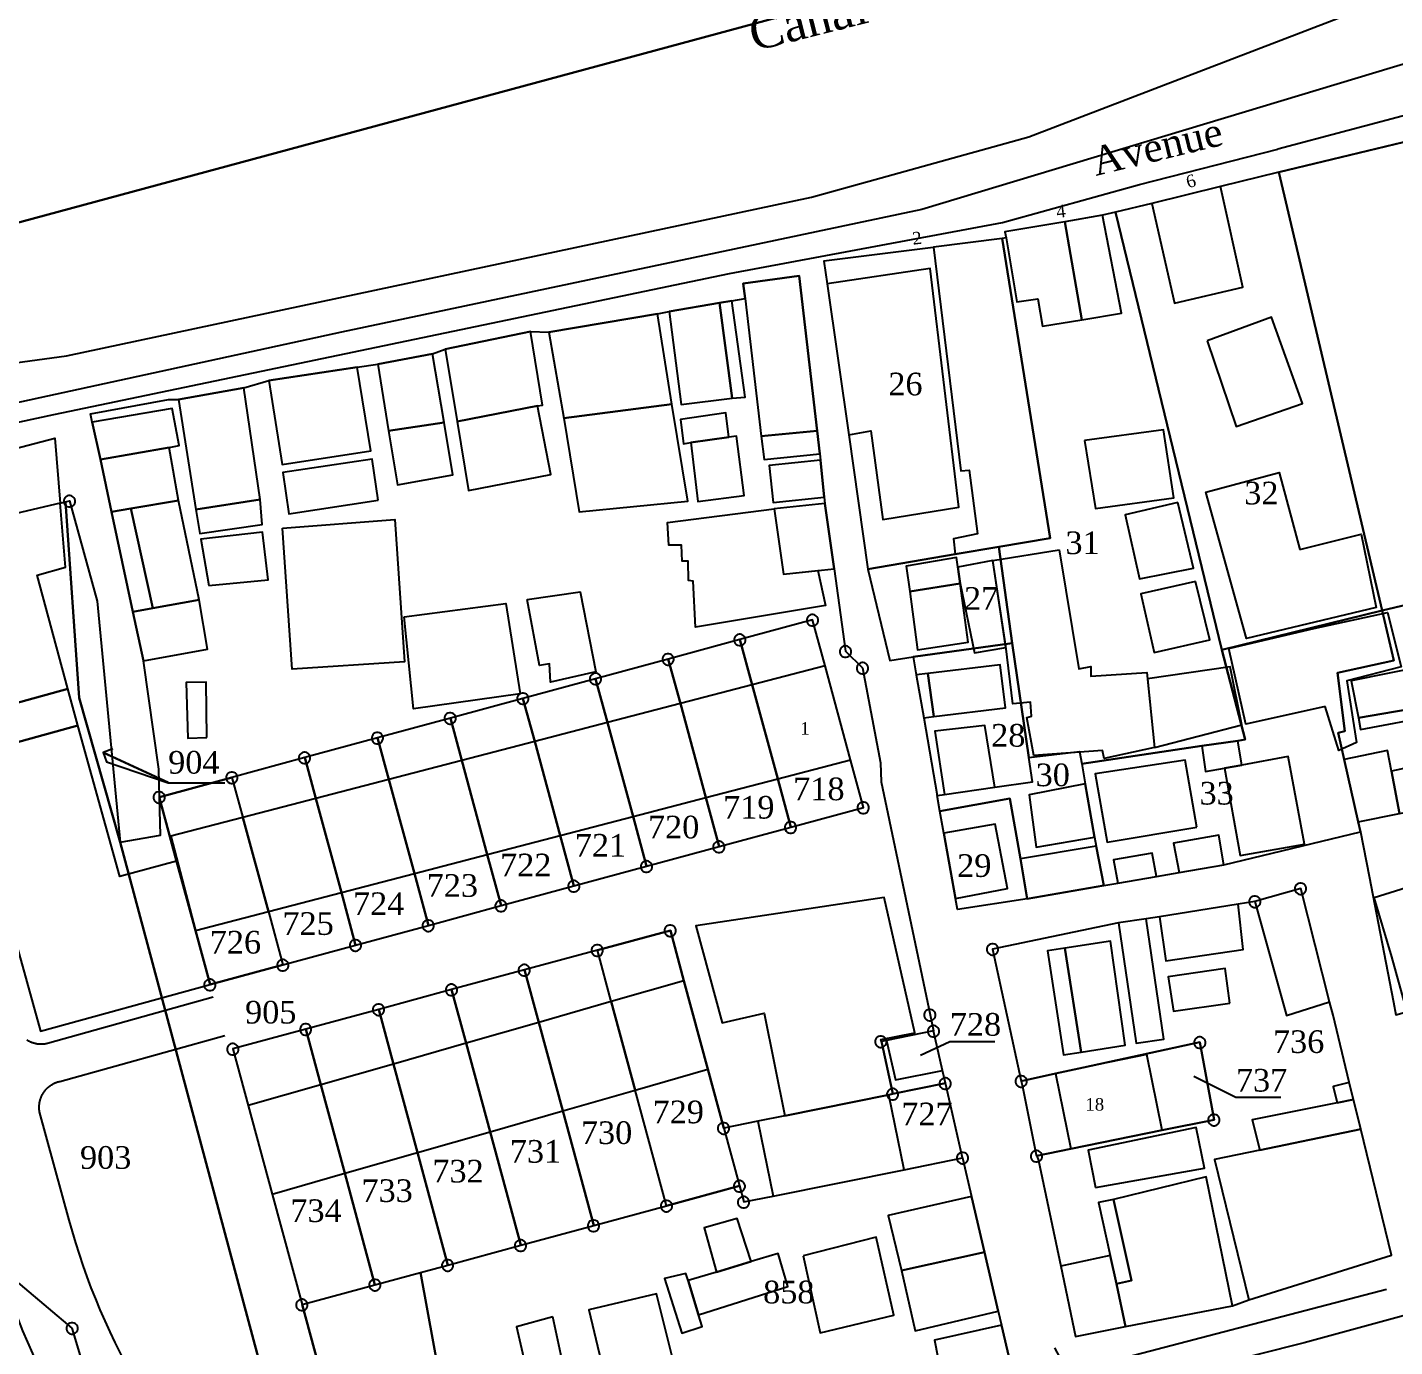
# Model space of a CAD drawing. Extents: x 351895 to 352714, y 545172 to 545744.
# Drawn here: x 352011.4 to 352132.2, y 545495.5 to 545612 of the extents above; entities that cross this region are included whole.
import ezdxf

# ---------------------------------------------------------------- set-up
doc = ezdxf.new("R2010")
doc.units = 0
doc.linetypes.add('CONTINU', pattern=[0])
doc.layers.get('0').update_dxf_attribs({"linetype": 'CONTINU'})
for name, color, linetype in [('1LIEUDIT', 7, 'CONTINU'), ('1PARCELLE', 7, 'CONTINU'), ('1SECTION', 7, 'CONTINU'), ('1SUBDSECT', 7, 'CONTINU'), ('1TRONFLUV', 7, 'CONTINU'), ('1ZONCOMM', 7, 'CONTINU'), ('3BATIDUR', 7, 'CONTINU'), ('3BATILEGER', 7, 'CONTINU'), ('3BORNE', 7, 'CONTINU'), ('3CHEMIN', 7, 'CONTINU'), ('3FLECHEPAR', 7, 'CONTINU'), ('3NUMVOIE', 7, 'CONTINU'), ('3PARCELLETEX', 7, 'CONTINU'), ('3SENTIER', 7, 'CONTINU'), ('3TOPOLINE', 7, 'CONTINU'), ('3TRONFLUVTEX', 7, 'CONTINU'), ('3ZONCOMMTEX', 7, 'CONTINU')]:
    doc.layers.add(name, color=color, linetype=linetype)
doc.styles.get("Standard").update_dxf_attribs({"font": 'Times New Roman'})

# ---------------------------------------------------------------- blocks, each defined once
blk = doc.blocks.new('BORLIPRO')
blk.add_lwpolyline([(-0.07, 0.5), (-0.19, 0.47), (-0.31, 0.4), (-0.4, 0.31), (-0.47, 0.19), (-0.5, 0.07), (-0.5, -0.07), (-0.47, -0.19), (-0.4, -0.31), (-0.31, -0.4), (-0.19, -0.47), (-0.07, -0.5), (0.07, -0.5), (0.19, -0.47), (0.31, -0.4), (0.4, -0.31), (0.47, -0.19), (0.5, -0.07), (0.5, 0.07), (0.47, 0.19), (0.4, 0.31), (0.31, 0.4), (0.19, 0.47), (0.07, 0.5)], close=True)

msp = doc.modelspace()

# ---------------------------------------------------------------- linework, layer by layer
at = {"layer": '1LIEUDIT'}
msp.add_lwpolyline([(352285.77, 545669.4), (352171.76, 545638.49), (352161.97, 545635.68), (351994.74, 545590.45), (351985.93, 545588), (351985.93, 545588), (351895.39, 545563.26), (351960.09, 545514.8), (352054.6, 545380.46), (352132.6, 545223.34), (352133.59, 545220.37), (352149.78, 545172.12), (352158.69, 545174.68), (352167.6, 545176.45), (352271.47, 545200.33)], dxfattribs=at)
at = {"layer": '1PARCELLE'}
for points in [[(352121.97, 545599.19), (352143.38, 545604.36), (352152.84, 545565.64), (352148.86, 545564.69), (352131.1, 545560.49), (352121.97, 545599.19)], [(352107.55, 545595.66), (352116.93, 545557.02), (352131.1, 545560.49), (352121.97, 545599.19), (352116.82, 545597.93), (352110.76, 545596.44), (352107.55, 545595.66)], [(352097.52, 545593.34), (352101.78, 545566.88), (352097.24, 545566.11), (352098.42, 545557.61), (352099.89, 545547.51), (352104.37, 545548.03), (352104.56, 545546.95), (352115.17, 545548.52), (352118.35, 545548.99), (352119, 545549.09), (352116.93, 545557.02), (352107.55, 545595.66), (352106.38, 545595.41), (352103.07, 545594.82), (352097.78, 545593.93), (352097.88, 545593.39), (352097.52, 545593.34)], [(352085.67, 545564.15), (352093.38, 545565.46), (352097.24, 545566.11), (352101.78, 545566.88), (352097.52, 545593.34), (352091.48, 545592.57), (352091.43, 545592.56), (352081.79, 545591.34), (352082.07, 545589.34), (352083.98, 545576.01), (352085.67, 545564.15)], [(352015.4, 545497.1), (351984.02, 545523.61), (351996.27, 545546.19), (352004.28, 545553.37), (352000.85, 545565.82), (352005.22, 545573.42), (352009.73, 545574.61), (352013.88, 545575.71), (352014.35, 545569.97), (352014.81, 545570.08), (352016.01, 545552.76), (352019.63, 545540.04), (352035.91, 545479.25), (352034.66, 545478.96), (352021.81, 545475.77), (352015.4, 545497.1)], [(352014.81, 545570.08), (352015.16, 545570.17), (352017.62, 545561.3), (352019.63, 545540.04), (352016.01, 545552.76), (352014.81, 545570.08)], [(352085.67, 545564.15), (352087.62, 545556.08), (352089.66, 545556.4), (352098.42, 545557.61), (352097.24, 545566.11), (352093.38, 545565.46), (352085.67, 545564.15)], [(352131.1, 545560.49), (352132.13, 545556.06), (352127.14, 545554.99), (352127.78, 545549.84), (352127.2, 545549.69), (352127.73, 545547.34), (352128.97, 545541.83), (352129.17, 545540.95), (352129.93, 545537.02), (352130.91, 545532), (352132.09, 545525.89), (352132.31, 545524.77), (352134.28, 545525.35), (352135.66, 545525.76), (352151.16, 545530.34), (352156.91, 545532.04), (352156.59, 545532.99), (352153.54, 545541.86), (352151.97, 545549.41), (352148.86, 545564.69), (352131.1, 545560.49)], [(352116.93, 545557.02), (352119, 545549.09), (352118.35, 545548.99), (352115.17, 545548.52), (352104.56, 545546.95), (352104.87, 545545.17), (352105.69, 545540.46), (352105.82, 545539.68), (352106.51, 545536.19), (352107.74, 545536.4), (352111.15, 545536.99), (352113.17, 545537.34), (352117.12, 545538.03), (352129.17, 545540.95), (352128.97, 545541.83), (352127.73, 545547.34), (352127.2, 545549.69), (352127.78, 545549.84), (352127.14, 545554.99), (352132.13, 545556.06), (352131.1, 545560.49), (352116.93, 545557.02)], [(352078.86, 545541.35), (352085.28, 545543.09), (352084.14, 545547.3), (352081.89, 545555.6), (352080.79, 545559.66), (352074.37, 545557.92), (352075.46, 545553.92), (352077.71, 545545.62), (352078.86, 545541.35)], [(352072.53, 545539.64), (352078.86, 545541.35), (352077.71, 545545.62), (352075.46, 545553.92), (352074.37, 545557.92), (352068.04, 545556.2), (352069.11, 545552.27), (352071.36, 545543.97), (352072.53, 545539.64)], [(352098.42, 545557.61), (352089.66, 545556.4), (352089.93, 545554.81), (352090.6, 545551.01), (352091.79, 545544.14), (352092.44, 545544.24), (352096.87, 545544.88), (352100.2, 545545.36), (352099.89, 545547.51), (352098.42, 545557.61)], [(352066.12, 545537.9), (352072.53, 545539.64), (352071.36, 545543.97), (352069.11, 545552.27), (352068.04, 545556.2), (352061.63, 545554.46), (352062.68, 545550.59), (352064.93, 545542.29), (352066.12, 545537.9)], [(352059.71, 545536.16), (352066.12, 545537.9), (352064.93, 545542.29), (352062.68, 545550.59), (352061.63, 545554.46), (352055.21, 545552.72), (352056.25, 545548.92), (352058.5, 545540.62), (352059.71, 545536.16)], [(352053.29, 545534.42), (352059.71, 545536.16), (352058.5, 545540.62), (352056.25, 545548.92), (352055.21, 545552.72), (352048.8, 545550.98), (352049.81, 545547.24), (352052.06, 545538.94), (352053.29, 545534.42)], [(352046.86, 545532.68), (352053.29, 545534.42), (352052.06, 545538.94), (352049.81, 545547.24), (352048.8, 545550.98), (352042.37, 545549.24), (352043.37, 545545.56), (352045.62, 545537.26), (352046.86, 545532.68)], [(352040.43, 545530.93), (352046.86, 545532.68), (352045.62, 545537.26), (352043.37, 545545.56), (352042.37, 545549.24), (352035.94, 545547.5), (352036.92, 545543.88), (352039.17, 545535.58), (352040.43, 545530.93)], [(352104.56, 545546.95), (352104.87, 545545.17), (352105.69, 545540.46), (352105.82, 545539.68), (352106.51, 545536.19), (352099.74, 545535.03), (352099.15, 545538.54), (352098.21, 545543.87), (352092.04, 545542.76), (352091.79, 545544.14), (352092.44, 545544.24), (352096.87, 545544.88), (352100.2, 545545.36), (352099.89, 545547.51), (352104.37, 545548.03), (352104.56, 545546.95)], [(352034, 545529.19), (352040.43, 545530.93), (352039.17, 545535.58), (352036.92, 545543.88), (352035.94, 545547.5), (352029.51, 545545.75), (352030.48, 545542.2), (352032.73, 545533.91), (352034, 545529.19)], [(352034, 545529.19), (352027.58, 545527.45), (352026.28, 545532.23), (352024.62, 545538.36), (352023.11, 545543.92), (352023.11, 545544.01), (352029.51, 545545.75), (352030.48, 545542.2), (352032.73, 545533.91), (352034, 545529.19)], [(352099.74, 545535.03), (352093.59, 545534.07), (352093.41, 545535.06), (352092.38, 545540.83), (352092.04, 545542.76), (352098.21, 545543.87), (352099.15, 545538.54), (352099.74, 545535.03)], [(352100.58, 545512.32), (352100.73, 545511.9), (352102.7, 545502.59), (352104.01, 545496.37), (352108.43, 545497.24), (352117.86, 545499.09), (352119.32, 545499.62), (352131.93, 545503.56), (352129.2, 545514.69), (352128.56, 545517.31), (352128.19, 545518.82), (352126.75, 545524.74), (352126.45, 545525.91), (352123.9, 545535.94), (352119.85, 545534.8), (352118.37, 545534.56), (352111.44, 545533.42), (352110.24, 545533.25), (352107.8, 545532.91), (352096.69, 545530.58), (352099.21, 545518.93), (352102.25, 545519.59), (352104.71, 545520.12), (352115, 545522.35), (352116.25, 545515.51), (352111.66, 545514.58), (352103.6, 545512.94), (352100.58, 545512.32)], [(352072.95, 545514.78), (352074.34, 545509.66), (352067.89, 545507.91), (352065.13, 545518.13), (352063.01, 545525.95), (352061.79, 545530.49), (352068.23, 545532.23), (352069.43, 545527.79), (352071.54, 545519.97), (352072.95, 545514.78)], [(352061.79, 545530.49), (352055.35, 545528.74), (352056.6, 545524.11), (352058.72, 545516.29), (352061.46, 545506.17), (352067.89, 545507.91), (352065.13, 545518.13), (352063.01, 545525.95), (352061.79, 545530.49)], [(352055.35, 545528.74), (352048.91, 545527), (352050.19, 545522.27), (352052.3, 545514.45), (352055.02, 545504.42), (352061.46, 545506.17), (352058.72, 545516.29), (352056.6, 545524.11), (352055.35, 545528.74)], [(352048.91, 545527), (352042.47, 545525.26), (352043.78, 545520.43), (352045.89, 545512.62), (352048.58, 545502.68), (352055.02, 545504.42), (352052.3, 545514.45), (352050.19, 545522.27), (352048.91, 545527)], [(352042.47, 545525.26), (352036.03, 545523.51), (352037.36, 545518.6), (352039.48, 545510.78), (352042.14, 545500.93), (352046.16, 545502.02), (352048.58, 545502.68), (352045.89, 545512.62), (352043.78, 545520.43), (352042.47, 545525.26)], [(352036.03, 545523.51), (352029.6, 545521.77), (352030.95, 545516.76), (352033.07, 545508.94), (352035.71, 545499.19), (352042.14, 545500.93), (352039.48, 545510.78), (352037.36, 545518.6), (352036.03, 545523.51)], [(352091.48, 545523.36), (352087.31, 545522.52), (352087.29, 545522.52), (352086.87, 545522.43), (352087.84, 545517.96), (352087.87, 545517.79), (352092.53, 545518.73), (352092.27, 545519.87), (352091.48, 545523.36)], [(352100.58, 545512.32), (352103.6, 545512.94), (352111.66, 545514.58), (352116.25, 545515.51), (352115, 545522.35), (352104.71, 545520.12), (352102.25, 545519.59), (352099.21, 545518.93), (352099.32, 545518.45), (352100.54, 545512.42), (352100.58, 545512.32)], [(352087.87, 545517.79), (352087.53, 545517.72), (352078.34, 545515.87), (352075.96, 545515.39), (352072.95, 545514.78), (352074.34, 545509.66), (352074.72, 545508.25), (352077.3, 545508.77), (352088.87, 545511.1), (352094.04, 545512.15), (352092.85, 545517.32), (352092.53, 545518.73), (352087.87, 545517.79)], [(352035.71, 545499.19), (352042.14, 545500.93), (352046.16, 545502.02), (352049.68, 545482.69), (352048.79, 545482.47), (352049.08, 545481.04), (352044.48, 545479.87), (352044.17, 545481.18), (352041.13, 545480.47), (352040.8, 545480.39), (352035.71, 545499.19)]]:
    msp.add_lwpolyline(points, close=True, dxfattribs=at)
for points in [[(352035.91, 545479.25), (352019.63, 545540.04), (352019.63, 545540.04), (352023.19, 545540.64), (352023.11, 545543.92), (352024.62, 545538.36), (352026.28, 545532.23), (352027.58, 545527.45), (352034, 545529.19), (352040.43, 545530.93), (352046.86, 545532.68), (352053.29, 545534.42), (352059.71, 545536.16), (352066.12, 545537.9), (352072.53, 545539.64), (352078.86, 545541.35), (352085.28, 545543.09), (352084.14, 545547.3), (352081.89, 545555.6), (352080.79, 545559.66), (352074.37, 545557.92), (352068.04, 545556.2), (352061.63, 545554.46), (352055.21, 545552.72), (352048.8, 545550.98), (352042.37, 545549.24), (352035.94, 545547.5), (352029.51, 545545.75), (352023.11, 545544.01), (352023.04, 545546.48), (352021.69, 545556.05), (352020.77, 545560.36), (352018.87, 545569.21), (352017.89, 545573.81), (352017.17, 545577.13), (352017.02, 545577.87), (352023.9, 545579.11), (352024.79, 545579.13), (352030.56, 545580.14), (352032.76, 545580.81), (352040.57, 545581.97), (352042.4, 545582.24), (352047.22, 545583.16), (352048.35, 545583.56), (352055.89, 545585.13), (352057.5, 545585.07), (352067.09, 545586.7), (352068.12, 545586.88), (352072.57, 545587.66), (352073.66, 545587.85), (352074.82, 545588.05), (352074.66, 545589.36), (352079.59, 545590.05), (352081.19, 545576.36), (352081.43, 545574.32), (352081.49, 545573.76), (352081.82, 545570.5), (352081.88, 545569.94), (352082.69, 545564.16), (352083.7, 545556.89), (352085.21, 545555.42), (352086.78, 545547.04), (352086.85, 545545.36), (352091.16, 545524.78), (352091.48, 545523.36), (352087.31, 545522.52), (352087.29, 545522.52), (352086.87, 545522.43), (352087.84, 545517.96), (352087.87, 545517.79), (352087.53, 545517.72), (352078.34, 545515.87), (352075.96, 545515.39), (352072.95, 545514.78), (352071.54, 545519.97), (352069.43, 545527.79), (352068.23, 545532.23), (352061.79, 545530.49), (352055.35, 545528.74), (352048.91, 545527), (352042.47, 545525.26), (352036.03, 545523.51), (352029.6, 545521.77), (352030.95, 545516.76), (352033.07, 545508.94), (352035.71, 545499.19), (352040.8, 545480.39)], [(352049.68, 545482.69), (352046.16, 545502.02), (352046.16, 545502.02), (352048.58, 545502.68), (352055.02, 545504.42), (352061.46, 545506.17), (352067.89, 545507.91), (352074.34, 545509.66), (352074.72, 545508.25), (352077.3, 545508.77), (352088.87, 545511.1), (352094.04, 545512.15), (352094.83, 545508.74), (352095.98, 545503.82), (352097.19, 545498.6), (352097.48, 545497.38), (352098.21, 545494.22)]]:
    msp.add_lwpolyline(points, dxfattribs=at)
at = {"layer": '1SECTION'}
msp.add_lwpolyline([(352271.47, 545200.33), (352167.6, 545176.45), (352158.69, 545174.68), (352149.78, 545172.12), (352133.59, 545220.37), (352132.6, 545223.34), (352054.6, 545380.46), (351960.09, 545514.8), (351895.39, 545563.26), (351985.93, 545588), (351985.93, 545588), (351994.74, 545590.45), (352161.97, 545635.68), (352171.76, 545638.49), (352285.77, 545669.4)], dxfattribs=at)
at = {"layer": '1SUBDSECT'}
msp.add_lwpolyline([(352271.47, 545200.33), (352167.6, 545176.45), (352158.69, 545174.68), (352149.78, 545172.12), (352133.59, 545220.37), (352132.6, 545223.34), (352054.6, 545380.46), (351960.09, 545514.8), (351895.39, 545563.26), (351985.93, 545588), (351985.93, 545588), (351994.74, 545590.45), (352161.97, 545635.68), (352171.76, 545638.49), (352285.77, 545669.4)], dxfattribs=at)
at = {"layer": '1TRONFLUV'}
msp.add_lwpolyline([(352005.03, 545593.23), (352007.34, 545584.9), (352008.27, 545585.16), (352009.06, 545582.17), (352014.9, 545582.98), (352080.7, 545596.98), (352099.88, 545602.33), (352159.83, 545625.35), (352162.72, 545633.18), (352162.16, 545635.74), (352161.97, 545635.68), (352005.03, 545593.23)], close=True, dxfattribs=at)
at = {"layer": '1ZONCOMM'}
for points in [[(352563.19, 545731.13), (352524.6, 545720.03), (352450.15, 545701.45), (352420.3, 545692.61), (352347.69, 545671.52), (352279.35, 545654.05), (352231.96, 545640.2), (352180.87, 545626.41), (352140.48, 545611), (352090.43, 545595.89), (352039.19, 545585.06), (352005.88, 545577.83), (351993.95, 545575.51)], [(352194.02, 545514.85), (352124.19, 545495.82), (352027.76, 545471.53)]]:
    msp.add_lwpolyline(points, dxfattribs=at)
at = {"layer": '3BATIDUR'}
for points in [[(352131.1, 545560.49), (352148.86, 545564.69), (352152.84, 545565.64), (352143.91, 545603.25), (352143.64, 545604.42), (352121.97, 545599.19), (352131.1, 545560.49)], [(352104.56, 545586.17), (352108.07, 545586.76), (352106.38, 545595.41), (352103.07, 545594.82), (352104.56, 545586.17)], [(352091.48, 545592.57), (352093.88, 545572.81), (352094.63, 545572.89), (352095.35, 545567.25), (352093.24, 545566.81), (352093.38, 545565.46), (352097.24, 545566.11), (352101.78, 545566.88), (352097.52, 545593.34), (352091.48, 545592.57)], [(352082.07, 545589.34), (352083.98, 545576.01), (352085.92, 545576.34), (352086.98, 545568.51), (352093.71, 545569.61), (352091.18, 545590.69), (352082.07, 545589.34)], [(352057.5, 545585.07), (352058.82, 545577.46), (352068.35, 545578.71), (352067.09, 545586.7), (352057.5, 545585.07)], [(352048.35, 545583.56), (352049.41, 545577.17), (352056.49, 545578.55), (352056.93, 545578.63), (352055.89, 545585.13), (352048.35, 545583.56)], [(352042.4, 545582.24), (352043.33, 545576.34), (352048.25, 545577.08), (352047.22, 545583.16), (352042.4, 545582.24)], [(352032.76, 545580.81), (352033.93, 545573.37), (352041.77, 545574.6), (352040.57, 545581.97), (352032.76, 545580.81)], [(352058.82, 545577.46), (352060.16, 545569.19), (352069.76, 545570.15), (352068.35, 545578.71), (352058.82, 545577.46)], [(352104.8, 545575.49), (352105.76, 545569.5), (352112.69, 545570.44), (352111.77, 545576.45), (352104.8, 545575.49)], [(352024.79, 545570.2), (352023.96, 545574.89), (352017.89, 545573.81), (352018.87, 545569.21), (352020.59, 545569.5), (352024.79, 545570.2)], [(352123.81, 545565.87), (352129.25, 545567.22), (352130.55, 545560.75), (352119.12, 545558), (352115.51, 545570.94), (352121.98, 545572.66), (352123.81, 545565.87)], [(352004.28, 545553.37), (352004.98, 545550.81), (352015.01, 545553.58), (352012.3, 545563.62), (352014.81, 545564.3), (352014.35, 545569.97), (352002.42, 545567.17), (352005.54, 545554.5), (352004.28, 545553.37)], [(352113.05, 545570.02), (352108.38, 545568.93), (352109.66, 545563.27), (352114.42, 545564.23), (352113.05, 545570.02)], [(352033.97, 545567.77), (352043.9, 545568.53), (352044.75, 545555.95), (352034.82, 545555.31), (352033.97, 545567.77)], [(352078.21, 545563.69), (352081.25, 545564.01), (352081.93, 545560.94), (352070.44, 545559.02), (352070.25, 545563.09), (352069.84, 545563.14), (352069.79, 545564.83), (352069.26, 545564.83), (352069.22, 545566.25), (352068.1, 545566.26), (352067.97, 545568.25), (352077.41, 545569.48), (352078.21, 545563.69)], [(352096.7, 545564.91), (352093.63, 545564.31), (352093.83, 545562.88), (352095.1, 545556.76), (352097.86, 545557.23), (352096.7, 545564.91)], [(352102.58, 545565.84), (352104.31, 545555.32), (352105.37, 545555.53), (352105.37, 545554.69), (352110.31, 545555.02), (352110.99, 545548.39), (352106.55, 545547.42), (352106.38, 545548.13), (352100.34, 545547.67), (352099.71, 545551.05), (352100.13, 545551.14), (352100.04, 545552.4), (352098.48, 545552.23), (352097.85, 545557.35), (352096.7, 545564.91), (352102.58, 545565.84)], [(352114.62, 545563.04), (352109.79, 545561.96), (352110.95, 545556.79), (352115.88, 545557.89), (352114.62, 545563.04)], [(352055.58, 545561.46), (352060.25, 545562.14), (352061.66, 545555.07), (352057.64, 545554.17), (352057.54, 545555.78), (352056.68, 545555.63), (352055.58, 545561.46)], [(352044.71, 545559.93), (352053.71, 545561.1), (352054.96, 545553.14), (352045.55, 545551.81), (352044.71, 545559.93)], [(352126.07, 545552.01), (352119.06, 545550.45), (352117.55, 545557.14), (352125.05, 545558.91), (352131.57, 545560.32), (352132.76, 545555.52), (352127.96, 545554.28), (352128.82, 545548.83), (352127.26, 545548.13), (352126.07, 545552.01)], [(352084.14, 545547.3), (352081.89, 545555.6), (352075.46, 545553.92), (352077.71, 545545.62), (352084.14, 545547.3)], [(352118.69, 545550.4), (352117.66, 545555.52), (352110.37, 545554.45), (352110.99, 545548.39), (352118.69, 545550.4)], [(352071.36, 545543.97), (352077.71, 545545.62), (352075.46, 545553.92), (352069.11, 545552.27), (352071.36, 545543.97)], [(352064.93, 545542.29), (352071.36, 545543.97), (352069.11, 545552.27), (352062.68, 545550.59), (352064.93, 545542.29)], [(352058.5, 545540.62), (352064.93, 545542.29), (352062.68, 545550.59), (352056.25, 545548.92), (352058.5, 545540.62)], [(352005.87, 545547.56), (352012.61, 545523.32), (352027.58, 545527.45), (352026.28, 545532.23), (352024.62, 545538.36), (352019.6, 545536.98), (352015.89, 545550.32), (352005.87, 545547.56)], [(352052.06, 545538.94), (352058.5, 545540.62), (352056.25, 545548.92), (352049.81, 545547.24), (352052.06, 545538.94)], [(352045.62, 545537.26), (352052.06, 545538.94), (352049.81, 545547.24), (352043.37, 545545.56), (352045.62, 545537.26)], [(352117.17, 545546.55), (352118.56, 545538.86), (352124.24, 545539.85), (352122.79, 545547.58), (352118.7, 545546.83), (352117.17, 545546.55)], [(352039.17, 545535.58), (352045.62, 545537.26), (352043.37, 545545.56), (352036.92, 545543.88), (352039.17, 545535.58)], [(352032.73, 545533.91), (352039.17, 545535.58), (352036.92, 545543.88), (352030.48, 545542.2), (352032.73, 545533.91)], [(352026.28, 545532.23), (352032.73, 545533.91), (352030.48, 545542.2), (352024.11, 545540.55), (352026.28, 545532.23)], [(352092.38, 545540.83), (352093.41, 545535.06), (352098.01, 545535.93), (352096.92, 545541.63), (352092.38, 545540.83)], [(352099.15, 545538.54), (352099.74, 545535.03), (352106.51, 545536.19), (352105.82, 545539.68), (352099.15, 545538.54)], [(352136.13, 545536.93), (352138.14, 545530.81), (352137.66, 545530.81), (352139.19, 545526.88), (352133.25, 545525.22), (352131.94, 545529.9), (352130.37, 545535.14), (352136.13, 545536.93)], [(352086.87, 545522.43), (352086.83, 545522.59), (352089.83, 545523.18), (352087.11, 545535.15), (352070.49, 545532.65), (352072.81, 545524.07), (352076.5, 545524.93), (352078.34, 545515.87), (352087.53, 545517.72), (352087.87, 545517.79), (352087.84, 545517.96), (352086.87, 545522.43)], [(352107.8, 545532.91), (352109.38, 545522.26), (352111.81, 545522.63), (352110.24, 545533.25), (352107.8, 545532.91)], [(352071.54, 545519.97), (352069.43, 545527.79), (352063.01, 545525.95), (352065.13, 545518.13), (352071.54, 545519.97)], [(352065.13, 545518.13), (352063.01, 545525.95), (352056.6, 545524.11), (352058.72, 545516.29), (352065.13, 545518.13)], [(352058.72, 545516.29), (352056.6, 545524.11), (352050.19, 545522.27), (352052.3, 545514.45), (352058.72, 545516.29)], [(352091.48, 545523.36), (352087.31, 545522.52), (352088.1, 545519.04), (352092.27, 545519.87), (352091.48, 545523.36)], [(352052.3, 545514.45), (352050.19, 545522.27), (352043.78, 545520.43), (352045.89, 545512.62), (352052.3, 545514.45)], [(352045.89, 545512.62), (352043.78, 545520.43), (352037.36, 545518.6), (352039.48, 545510.78), (352045.89, 545512.62)], [(352102.25, 545519.59), (352103.6, 545512.94), (352111.67, 545514.58), (352110.31, 545521.26), (352104.71, 545520.12), (352102.25, 545519.59)], [(352039.48, 545510.78), (352037.36, 545518.6), (352030.95, 545516.76), (352033.07, 545508.94), (352039.48, 545510.78)], [(352078.34, 545515.87), (352075.96, 545515.39), (352077.3, 545508.77), (352088.87, 545511.1), (352087.53, 545517.72), (352078.34, 545515.87)], [(352105.77, 545509.52), (352115.41, 545511.22), (352114.67, 545514.84), (352105.13, 545512.83), (352105.77, 545509.52)], [(352119.32, 545499.62), (352131.93, 545503.56), (352129.2, 545514.69), (352120.29, 545512.83), (352116.27, 545512), (352119.32, 545499.62)], [(352108.43, 545497.24), (352117.86, 545499.09), (352115.56, 545510.48), (352107.37, 545508.48), (352108.94, 545501.3), (352107.62, 545501.01), (352108.43, 545497.24)], [(352079.97, 545503.49), (352081.45, 545496.7), (352087.96, 545498.26), (352086.41, 545505.14), (352079.97, 545503.49)], [(352097.19, 545498.6), (352095.98, 545503.82), (352088.65, 545502.2), (352089.85, 545496.88), (352097.19, 545498.6)], [(352063.67, 545487.61), (352069.78, 545489.07), (352067.01, 545500.13), (352061.04, 545498.71), (352063.67, 545487.61)], [(352057.84, 545498.09), (352054.65, 545497.23), (352057.34, 545485.47), (352060.41, 545486.16), (352057.84, 545498.09)]]:
    msp.add_lwpolyline(points, close=True, dxfattribs=at)
at = {"layer": '3BATILEGER'}
for points in [[(352110.76, 545596.44), (352112.74, 545587.64), (352118.78, 545589.03), (352116.82, 545597.93), (352110.76, 545596.44)], [(352097.88, 545593.39), (352098.84, 545587.75), (352100.68, 545588.02), (352101.09, 545585.59), (352104.56, 545586.17), (352103.07, 545594.82), (352097.78, 545593.93), (352097.88, 545593.39)], [(352074.82, 545588.05), (352076.26, 545575.89), (352081.19, 545576.36), (352079.59, 545590.05), (352074.66, 545589.36), (352074.82, 545588.05)], [(352073.68, 545579.25), (352074.84, 545579.34), (352073.66, 545587.85), (352072.57, 545587.66), (352073.68, 545579.25)], [(352068.12, 545586.88), (352069.19, 545578.67), (352073.68, 545579.25), (352072.57, 545587.66), (352068.12, 545586.88)], [(352115.65, 545584.31), (352118.19, 545576.75), (352124.07, 545578.77), (352121.31, 545586.38), (352115.65, 545584.31)], [(352024.79, 545579.13), (352026.33, 545569.41), (352031.99, 545570.29), (352030.56, 545580.14), (352024.79, 545579.13)], [(352023.96, 545574.89), (352024.84, 545575.07), (352024.22, 545578.32), (352017.17, 545577.13), (352017.89, 545573.81), (352023.96, 545574.89)], [(352049.41, 545577.17), (352050.4, 545571.08), (352057.66, 545572.49), (352056.49, 545578.55), (352049.41, 545577.17)], [(352043.33, 545576.34), (352044.13, 545571.59), (352049.01, 545572.48), (352048.25, 545577.08), (352043.33, 545576.34)], [(352070.04, 545575.33), (352073.38, 545575.8), (352073.14, 545577.93), (352069.11, 545577.36), (352069.4, 545575.21), (352070.04, 545575.33)], [(352070.04, 545575.33), (352070.64, 545570.11), (352074.74, 545570.64), (352074.07, 545575.89), (352073.38, 545575.8), (352070.04, 545575.33)], [(352076.26, 545575.89), (352076.5, 545573.83), (352081.43, 545574.32), (352081.19, 545576.36), (352076.26, 545575.89)], [(352042.42, 545570.22), (352041.9, 545573.86), (352034.01, 545572.67), (352034.52, 545569.03), (352042.42, 545570.22)], [(352081.49, 545573.76), (352076.95, 545573.28), (352077.32, 545570.02), (352081.82, 545570.5), (352081.49, 545573.76)], [(352026.61, 545561.43), (352024.79, 545570.2), (352020.59, 545569.5), (352022.52, 545560.68), (352026.61, 545561.43)], [(352026.33, 545569.41), (352026.67, 545567.28), (352032.19, 545568.07), (352031.99, 545570.29), (352026.33, 545569.41)], [(352081.88, 545569.94), (352077.41, 545569.48), (352078.21, 545563.69), (352082.69, 545564.16), (352081.88, 545569.94)], [(352020.77, 545560.36), (352022.52, 545560.68), (352020.59, 545569.5), (352018.87, 545569.21), (352020.77, 545560.36)], [(352027.48, 545562.68), (352032.71, 545563.2), (352032.21, 545567.4), (352026.75, 545566.78), (352027.48, 545562.68)], [(352093.83, 545562.88), (352093.5, 545565.17), (352089.06, 545564.4), (352089.37, 545562.16), (352093.83, 545562.88)], [(352093.83, 545562.88), (352089.37, 545562.16), (352090.06, 545557.02), (352094.53, 545557.7), (352093.83, 545562.88)], [(352021.69, 545556.05), (352027.36, 545557.08), (352026.61, 545561.43), (352022.52, 545560.68), (352020.77, 545560.36), (352021.69, 545556.05)], [(352090.96, 545554.93), (352091.51, 545551.12), (352097.82, 545551.88), (352097.36, 545555.68), (352090.96, 545554.93)], [(352128.99, 545551.02), (352135.55, 545552.13), (352134.93, 545555.59), (352128.36, 545554.27), (352128.99, 545551.02)], [(352027.28, 545549.27), (352027.24, 545554.17), (352025.48, 545554.13), (352025.6, 545549.2), (352027.28, 545549.27)], [(352089.93, 545554.81), (352090.6, 545551.01), (352091.51, 545551.12), (352090.96, 545554.93), (352089.93, 545554.81)], [(352004.98, 545550.81), (352005.87, 545547.56), (352015.89, 545550.32), (352015.01, 545553.58), (352004.98, 545550.81)], [(352128.99, 545551.02), (352129.19, 545549.99), (352135.74, 545551.2), (352135.55, 545552.13), (352128.99, 545551.02)], [(352096.87, 545544.88), (352096, 545550.33), (352091.59, 545549.82), (352092.44, 545544.24), (352096.87, 545544.88)], [(352115.17, 545548.52), (352115.49, 545546.28), (352117.17, 545546.55), (352118.7, 545546.83), (352118.35, 545548.99), (352115.17, 545548.52)], [(352127.73, 545547.34), (352128.97, 545541.83), (352132.63, 545542.56), (352131.92, 545546.3), (352131.57, 545548.12), (352127.73, 545547.34)], [(352114.73, 545541.34), (352113.69, 545547.26), (352105.74, 545546.06), (352106.81, 545540.04), (352114.73, 545541.34)], [(352131.92, 545546.3), (352132.63, 545542.56), (352134.18, 545542.86), (352133.41, 545546.63), (352131.92, 545546.3)], [(352104.87, 545545.17), (352099.93, 545544.21), (352100.54, 545539.57), (352105.69, 545540.46), (352104.87, 545545.17)], [(352117.12, 545538.03), (352116.66, 545540.64), (352112.67, 545539.93), (352113.17, 545537.34), (352117.12, 545538.03)], [(352107.74, 545536.4), (352111.15, 545536.99), (352110.78, 545539.04), (352107.37, 545538.47), (352107.74, 545536.4)], [(352119.85, 545534.8), (352122.65, 545524.72), (352126.45, 545525.91), (352123.9, 545535.94), (352119.85, 545534.8)], [(352111.44, 545533.42), (352112, 545529.54), (352118.82, 545530.56), (352118.37, 545534.56), (352111.44, 545533.42)], [(352103.07, 545530.66), (352104.52, 545521.49), (352108.39, 545522.11), (352107.09, 545531.28), (352103.07, 545530.66)], [(352103.07, 545530.66), (352101.53, 545530.43), (352102.94, 545521.24), (352104.52, 545521.49), (352103.07, 545530.66)], [(352117.65, 545525.82), (352117.24, 545528.87), (352112.2, 545528.14), (352112.65, 545525.1), (352117.65, 545525.82)], [(352128.19, 545518.81), (352126.75, 545518.45), (352127.12, 545517.01), (352128.56, 545517.31), (352128.19, 545518.81)], [(352129.2, 545514.69), (352128.56, 545517.31), (352127.12, 545517.01), (352119.61, 545515.49), (352120.29, 545512.83), (352129.2, 545514.69)], [(352088.65, 545502.2), (352095.98, 545503.82), (352094.83, 545508.74), (352087.47, 545507.06), (352088.65, 545502.2)], [(352107.08, 545503.51), (352107.62, 545501.01), (352108.94, 545501.3), (352107.37, 545508.48), (352106.05, 545508.2), (352107.08, 545503.51)], [(352075.36, 545502.98), (352074.13, 545506.8), (352071.2, 545505.95), (352072.3, 545502.06), (352075.36, 545502.98)], [(352075.36, 545502.98), (352072.3, 545502.06), (352069.79, 545501.31), (352070.72, 545498.29), (352078.6, 545500.77), (352077.75, 545503.7), (352075.36, 545502.98)], [(352102.7, 545502.59), (352104.01, 545496.37), (352108.43, 545497.24), (352107.62, 545501.01), (352107.08, 545503.51), (352102.7, 545502.59)], [(352070.72, 545498.29), (352069.79, 545501.31), (352069.6, 545501.92), (352067.7, 545501.49), (352069.24, 545496.67), (352071.05, 545497.24), (352070.72, 545498.29)], [(352092.16, 545492.88), (352098.21, 545494.22), (352097.48, 545497.38), (352091.57, 545496.03), (352092.16, 545492.88)]]:
    msp.add_lwpolyline(points, close=True, dxfattribs=at)
at = {"layer": '3CHEMIN'}
for points in [[(352027.84, 545526.33), (352013.23, 545522.25)], [(352014.3, 545518.9), (352028.89, 545522.94)], [(352013.23, 545522.25), (352013.2, 545522.24), (352013.16, 545522.23), (352013.12, 545522.22), (352013.08, 545522.21), (352013.04, 545522.21), (352013, 545522.2), (352012.96, 545522.19), (352012.92, 545522.19), (352012.88, 545522.19), (352012.84, 545522.18), (352012.79, 545522.18), (352012.75, 545522.18), (352012.71, 545522.18), (352012.67, 545522.18), (352012.63, 545522.18), (352012.59, 545522.18), (352012.55, 545522.18), (352012.51, 545522.18), (352012.47, 545522.18), (352012.43, 545522.19), (352012.39, 545522.19), (352012.35, 545522.2), (352012.31, 545522.2), (352012.27, 545522.21), (352012.23, 545522.22), (352012.19, 545522.22), (352012.15, 545522.23), (352012.11, 545522.24), (352012.07, 545522.25), (352012.03, 545522.26), (352011.99, 545522.27), (352011.95, 545522.29), (352011.91, 545522.3), (352011.87, 545522.31), (352011.84, 545522.33), (352011.8, 545522.34), (352011.76, 545522.36), (352011.72, 545522.37), (352011.69, 545522.39), (352011.65, 545522.41), (352011.61, 545522.43), (352011.58, 545522.44), (352011.54, 545522.46), (352011.51, 545522.48), (352011.47, 545522.5), (352011.44, 545522.52), (352011.4, 545522.55)], [(352012.51, 545516.21), (352012.51, 545516.25), (352012.5, 545516.3), (352012.5, 545516.34), (352012.49, 545516.38), (352012.49, 545516.42), (352012.48, 545516.46), (352012.48, 545516.5), (352012.48, 545516.54), (352012.48, 545516.58), (352012.48, 545516.63), (352012.48, 545516.67), (352012.48, 545516.71), (352012.49, 545516.75), (352012.49, 545516.79), (352012.49, 545516.83), (352012.5, 545516.87), (352012.5, 545516.91), (352012.51, 545516.96), (352012.51, 545517), (352012.52, 545517.04), (352012.53, 545517.08), (352012.54, 545517.12), (352012.55, 545517.16), (352012.56, 545517.2), (352012.57, 545517.24), (352012.58, 545517.28), (352012.59, 545517.32), (352012.61, 545517.36), (352012.62, 545517.4), (352012.63, 545517.43), (352012.65, 545517.47), (352012.66, 545517.51), (352012.68, 545517.55), (352012.7, 545517.59), (352012.71, 545517.62), (352012.73, 545517.66), (352012.75, 545517.7), (352012.77, 545517.73), (352012.79, 545517.77), (352012.81, 545517.81), (352012.83, 545517.84), (352012.86, 545517.88), (352012.88, 545517.91), (352012.9, 545517.95), (352012.93, 545517.98), (352012.95, 545518.01), (352012.97, 545518.05), (352013, 545518.08), (352013.03, 545518.11), (352013.05, 545518.14), (352013.08, 545518.17), (352013.11, 545518.2), (352013.14, 545518.23), (352013.16, 545518.26), (352013.19, 545518.29), (352013.22, 545518.32), (352013.25, 545518.35), (352013.29, 545518.38), (352013.32, 545518.4), (352013.35, 545518.43), (352013.38, 545518.46), (352013.41, 545518.48), (352013.45, 545518.51), (352013.48, 545518.53), (352013.51, 545518.56), (352013.55, 545518.58), (352013.58, 545518.6), (352013.62, 545518.62), (352013.65, 545518.64), (352013.69, 545518.66), (352013.73, 545518.68), (352013.76, 545518.7), (352013.8, 545518.72), (352013.84, 545518.74), (352013.87, 545518.76), (352013.91, 545518.77), (352013.95, 545518.79), (352013.99, 545518.81), (352014.03, 545518.82), (352014.07, 545518.83), (352014.1, 545518.85), (352014.14, 545518.86), (352014.18, 545518.87), (352014.22, 545518.88), (352014.26, 545518.89), (352014.3, 545518.9)], [(352015.14, 545506.65), (352012.51, 545516.21)], [(352020.38, 545493.53), (352020.15, 545493.96), (352019.66, 545494.9), (352019.19, 545495.84), (352018.74, 545496.79), (352018.3, 545497.74), (352017.88, 545498.71), (352017.48, 545499.68), (352017.09, 545500.66), (352016.73, 545501.64), (352016.37, 545502.63), (352016.04, 545503.63), (352015.72, 545504.63), (352015.42, 545505.64), (352015.14, 545506.65)]]:
    msp.add_lwpolyline(points, dxfattribs=at)
at = {"layer": '3FLECHEPAR'}
for points in [[(352018.98, 545548.26), (352018.14, 545547.95), (352023.88, 545545.29), (352018.14, 545547.95), (352018.44, 545547.11), (352023.88, 545545.28), (352028.88, 545545.28)], [(352090.31, 545521.22), (352092.91, 545522.43), (352096.89, 545522.43)], [(352114.47, 545519.36), (352118.18, 545517.5), (352122.15, 545517.5)]]:
    msp.add_lwpolyline(points, dxfattribs=at)
at = {"layer": '3SENTIER'}
for points in [[(352159.15, 545611.11), (352121.89, 545601.24)], [(352109.65, 545598.1), (352121.89, 545601.24)], [(352097.55, 545594.75), (352109.65, 545598.1)], [(352073.45, 545590.26), (352097.55, 545594.75)], [(352013.78, 545577.8), (352073.45, 545590.26)], [(352131.46, 545500.52), (352104.67, 545493.52), (352103.06, 545493.73), (352102.18, 545495.37)]]:
    msp.add_lwpolyline(points, dxfattribs=at)
at = {"layer": '3TOPOLINE'}
for points in [[(352002.82, 545575.45), (352013.78, 545577.8)], [(352014.99, 545488.89), (352014.89, 545489.07), (352014.35, 545490.01), (352013.83, 545490.97), (352013.32, 545491.93), (352012.84, 545492.9), (352012.36, 545493.88), (352011.91, 545494.87), (352011.47, 545495.87), (352011.05, 545496.87), (352010.65, 545497.88), (352010.27, 545498.9), (352009.9, 545499.93), (352009.55, 545500.96), (352009.22, 545501.99), (352009.09, 545502.43)]]:
    msp.add_lwpolyline(points, dxfattribs=at)

# ---------------------------------------------------------------- block references
at = {"layer": '3BORNE'}
for p in [(352015.15, 545570.14), (352080.77, 545559.63), (352074.36, 545557.89), (352068.02, 545556.17), (352083.69, 545556.86), (352085.2, 545555.39), (352061.62, 545554.44), (352055.2, 545552.7), (352048.78, 545550.96), (352042.35, 545549.21), (352035.92, 545547.47), (352029.5, 545545.72), (352023.07, 545543.98), (352085.26, 545543.06), (352078.85, 545541.32), (352072.52, 545539.61), (352066.11, 545537.87), (352059.69, 545536.13), (352123.88, 545535.91), (352053.27, 545534.39), (352119.84, 545534.77), (352046.84, 545532.65), (352068.21, 545532.2), (352040.42, 545530.91), (352096.68, 545530.55), (352061.77, 545530.46), (352033.99, 545529.16), (352055.33, 545528.71), (352027.56, 545527.42), (352048.89, 545526.97), (352042.46, 545525.23), (352091.14, 545524.75), (352036.02, 545523.48), (352091.46, 545523.33), (352086.81, 545522.4), (352114.98, 545522.32), (352029.58, 545521.74), (352092.51, 545518.7), (352099.2, 545518.9), (352087.86, 545517.76), (352116.23, 545515.48), (352072.93, 545514.75), (352094.03, 545512.12), (352100.56, 545512.29), (352074.32, 545509.63), (352067.88, 545507.89), (352074.7, 545508.22), (352061.44, 545506.14), (352055, 545504.4), (352048.56, 545502.65), (352042.13, 545500.91), (352035.69, 545499.16), (352015.39, 545497.08)]:
    msp.add_blockref('BORLIPRO', p, dxfattribs=at)

# ---------------------------------------------------------------- texts
at = {"layer": '3NUMVOIE'}
for s, rotation, p in [('6', 14.7, (352113.94, 545597.78)), ('4', 6.9, (352102.37, 545595.15)), ('2', 6.4, (352089.66, 545592.79))]:
    msp.add_text(s, height=1.1, rotation=rotation, dxfattribs=at).set_placement(p)
for s, p in [('1', (352079.7, 545549.53)), ('18', (352104.88, 545516.32))]:
    msp.add_text(s, height=1.1, dxfattribs=at).set_placement(p)
at = {"layer": '3PARCELLETEX'}
for s, p in [('26', (352087.48, 545579.49)), ('32', (352118.91, 545569.86)), ('31', (352103.12, 545565.47)), ('27', (352094.16, 545560.55)), ('28', (352096.56, 545548.46)), ('904', (352023.88, 545546.08)), ('30', (352100.49, 545544.97)), ('718', (352079.08, 545543.73)), ('33', (352114.96, 545543.35)), ('719', (352072.89, 545542.11)), ('720', (352066.25, 545540.36)), ('721', (352059.79, 545538.75)), ('722', (352053.19, 545537.01)), ('29', (352093.56, 545536.96)), ('723', (352046.71, 545535.2)), ('724', (352040.2, 545533.59)), ('725', (352033.97, 545531.84)), ('726', (352027.55, 545530.19)), ('905', (352030.67, 545524.01)), ('728', (352092.91, 545522.93)), ('736', (352121.45, 545521.41)), ('737', (352118.18, 545518)), ('729', (352066.66, 545515.2)), ('727', (352088.62, 545515.02)), ('730', (352060.33, 545513.37)), ('903', (352016.09, 545511.18)), ('731', (352054.05, 545511.72)), ('732', (352047.21, 545509.97)), ('733', (352040.95, 545508.25)), ('734', (352034.67, 545506.48)), ('858', (352076.42, 545499.29))]:
    msp.add_text(s, height=2, dxfattribs=at).set_placement(p)
at = {"layer": '3TRONFLUVTEX'}
msp.add_text('Canal', height=3, rotation=14.1, dxfattribs=at).set_placement((352075.62, 545609.87))
at = {"layer": '3ZONCOMMTEX'}
msp.add_text('Avenue', height=2.5, rotation=13.7, dxfattribs=at).set_placement((352105.8, 545598.86))

doc.saveas('drawing.dxf')
